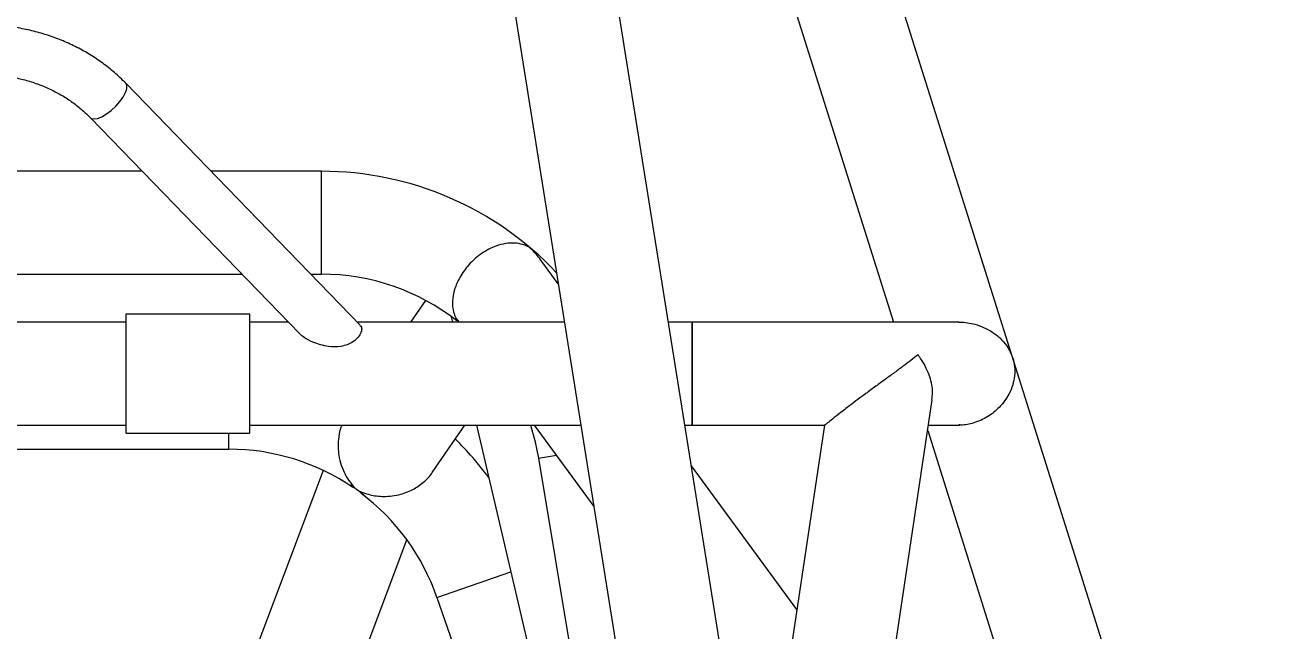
# Model space of a CAD drawing. Header units: millimetres. Extents: x -1160 to 841, y -1082 to 594.
# Drawn here: x 749.7 to 810.1, y 432.9 to 462.3 of the extents above; entities that cross this region are included whole.
import ezdxf

# ---------------------------------------------------------------- set-up
doc = ezdxf.new("R2010")
doc.units = ezdxf.units.MM

msp = doc.modelspace()

# ---------------------------------------------------------------- linework, layer by layer
at = {"color": 7, "linetype": 'Continuous', "lineweight": 25}
for p, q in [((787.452613, 407.337209), (765.23936, 546.293669)), ((810.117906, 406.765005), (766.214859, 546.00768)), ((769.720482, 518.261716), (791.908843, 447.889225)), ((764.757111, 517.63546), (782.010001, 409.708869)), ((765.979469, 447.735431), (754.587913, 459.492529)), ((752.864273, 457.822479), (763.04494, 447.315126)), ((755.386619, 455.219194), (705.808856, 455.219194)), ((764.097737, 455.219194), (758.728385, 455.219194)), ((764.097737, 450.219194), (764.097737, 455.219194)), ((775.608039, 449.756765), (774.812713, 450.842758)), ((700.964312, 450.219194), (760.231163, 450.219194)), ((763.572929, 450.219194), (764.097737, 450.219194)), ((769.157826, 448.947105), (768.43116, 447.889225)), ((754.597737, 447.889225), (706.597737, 447.889225)), ((754.597737, 448.289225), (760.597737, 448.289225)), ((754.597737, 442.489225), (754.597737, 448.289225)), ((760.597737, 448.289225), (760.597737, 442.489225)), ((762.48869, 447.889225), (760.597737, 447.889225)), ((775.90658, 447.889225), (765.830456, 447.889225)), ((770.403309, 448.141375), (770.462333, 447.889225)), ((770.759129, 447.931444), (770.60268, 448.029519)), ((770.712767, 447.978682), (770.77828, 447.889225)), ((782.118413, 447.889225), (780.970063, 447.889225)), ((795.089544, 447.889225), (782.118413, 447.889225)), ((782.118413, 447.889225), (782.118413, 442.889225)), ((782.118413, 445.389225), (782.118413, 447.889225)), ((782.118413, 442.889225), (782.118413, 445.389225)), ((788.256155, 407.195523), (793.788944, 444.113444)), ((706.597737, 442.889225), (754.597737, 442.889225)), ((754.597737, 442.489225), (760.597737, 442.489225)), ((759.597737, 441.716226), (759.597737, 442.489225)), ((760.597737, 442.889225), (776.705868, 442.889225)), ((769.482431, 440.588826), (771.062595, 442.889225)), ((771.63276, 442.889225), (778.783593, 412.341234)), ((774.440027, 442.889225), (777.338562, 438.931368)), ((781.769351, 442.889225), (782.118413, 442.889225)), ((782.118413, 442.889225), (788.567464, 442.889225)), ((788.549635, 442.889225), (785.268844, 420.997917)), ((793.566768, 442.630959), (805.349321, 405.261476)), ((793.605474, 442.889225), (795.116886, 442.889225)), ((701.597737, 441.716226), (759.597737, 441.716226)), ((774.652873, 441.273936), (775.517692, 441.417708)), ((774.652873, 441.273936), (779.569381, 411.700125)), ((764.179854, 440.685466), (760.678228, 431.385952)), ((787.205551, 433.920728), (782.085406, 440.912125)), ((765.766915, 439.79245), (765.49539, 439.961272)), ((766.150877, 439.479952), (765.882021, 439.711043)), ((765.26734, 429.384572), (768.251365, 437.309455)), ((769.711591, 434.50907), (773.304012, 435.749721)), ((769.711591, 434.50907), (776.811692, 413.95007))]:
    msp.add_line(p, q, dxfattribs=at)
at = {"color": 8, "linetype": 'Continuous', "lineweight": 25, "flags": 128}
msp.add_lwpolyline([(752.864861, 457.821875), (752.911154, 457.787691), (753.042531, 457.759601), (753.216859, 457.787929), (753.423184, 457.870896), (753.648541, 458.003288), (753.878772, 458.176787), (754.099409, 458.380491), (754.296589, 458.601601), (754.457923, 458.826223), (754.573273, 459.040244), (754.635392, 459.230217), (754.640376, 459.384203), (754.587913, 459.492529)], dxfattribs=at)
at = {"color": 7, "linetype": 'Continuous', "lineweight": 25, "flags": 128}
msp.add_lwpolyline([(774.253174, 442.889225), (774.471822, 442.13995), (774.652873, 441.273936)], dxfattribs=at)
at = {"color": 7, "linetype": 'Continuous', "lineweight": 25}
for centre, radius, start, end in [((764.097737, 439.519194), 15.7, 43.3026876, 90), ((764.097737, 439.519194), 10.7, 52.02584374, 90), ((759.597737, 431.016226), 15.7, 36.43073441, 45.50934347), ((759.597737, 431.016226), 10.7, 55.74254148, 90), ((759.597737, 431.016226), 10.7, 19.05247819, 53.20531833)]:
    msp.add_arc(centre, radius, start, end, dxfattribs=at)
for centre, major_axis, ratio, start_param, end_param in [((772.63195, 449.589308), (0.623053, 3.311571), 0.680242512, 2.137728265, 2.146679943), ((767.258094, 441.76606), (2.216682, -1.156854), 0.988990721, 4.548136983, 4.604540361)]:
    msp.add_ellipse(centre, major_axis=major_axis, ratio=ratio, start_param=start_param, end_param=end_param, dxfattribs=at)
for points, knots in [([(754.587913, 459.492529), (754.493175, 459.587564), (754.22988, 459.851688), (753.76103, 460.254035), (753.17234, 460.685058), (752.544334, 461.070919), (751.882066, 461.409648), (751.189889, 461.698701), (750.472666, 461.936001), (749.735346, 462.120197), (748.983047, 462.248759), (748.268395, 462.320613), (747.80542, 462.328711), (747.597737, 462.332344)], [0, 0, 0, 0, 0.053893609, 0.149781619, 0.245788049, 0.341964564, 0.43828634, 0.534729029, 0.63127027, 0.727890623, 0.824573885, 0.921306917, 1, 1, 1, 1]), ([(747.597737, 459.932344), (747.706132, 459.931016), (748.031263, 459.927034), (748.571491, 459.881493), (749.210436, 459.777366), (749.834228, 459.621591), (750.437051, 459.416686), (751.013354, 459.164463), (751.558243, 458.867685), (752.065846, 458.52858), (752.503258, 458.178804), (752.753461, 457.931852), (752.864273, 457.822479)], [0, 0, 0, 0, 0.0537452073, 0.161210368, 0.2686822029, 0.3761431812, 0.4836120229, 0.5911146245, 0.6986867666, 0.8063765458, 0.914246135, 1, 1, 1, 1]), ([(774.242045, 451.489172), (774.241202, 451.489731), (774.135444, 451.559787), (773.896449, 451.672928), (773.490295, 451.744674), (773.04477, 451.72007), (772.626159, 451.611762), (772.236627, 451.441489), (771.89539, 451.23825), (771.561597, 450.979806), (771.26801, 450.689434), (771.017976, 450.378233), (770.763017, 449.980368), (770.542525, 449.469793), (770.436127, 448.879863), (770.490463, 448.429228), (770.602362, 448.134558), (770.688696, 448.023454), (770.719207, 447.98419)], [0, 0, 0, 0, 0.000634153, 0.079501935, 0.161015754, 0.234196782, 0.310019494, 0.363437347, 0.418297291, 0.471779685, 0.527312667, 0.573723813, 0.621729581, 0.708279926, 0.798783876, 0.903009064, 0.965723357, 1, 1, 1, 1]), ([(774.804866, 450.837946), (774.75416, 450.910718), (774.589557, 451.146954), (774.387209, 451.352036), (774.24309, 451.488185), (774.242045, 451.489172)], [0, 0, 0, 0, 0.306500402, 0.994973494, 1, 1, 1, 1]), ([(795.062522, 447.882935), (795.084125, 447.885206), (795.23389, 447.900944), (795.505444, 447.861774), (795.900477, 447.786129), (796.30029, 447.640744), (796.718644, 447.417067), (797.104413, 447.115065), (797.468853, 446.690165), (797.63716, 446.348498), (797.702375, 446.142035), (797.702705, 446.140989)], [0, 0, 0, 0, 0.0154311678, 0.1069758995, 0.2011595796, 0.323589176, 0.4494930487, 0.6092934032, 0.7736845479, 0.9988534741, 1, 1, 1, 1]), ([(765.968759, 447.725274), (765.994373, 447.701286), (766.064472, 447.63564), (766.05302, 447.457739), (765.942067, 447.218943), (765.713661, 446.978237), (765.393423, 446.791975), (764.957772, 446.677399), (764.495778, 446.686664), (764.047803, 446.781217), (763.6416, 446.9243), (763.282337, 447.106473), (763.110538, 447.257471), (763.04494, 447.315126)], [0, 0, 0, 0, 0.051086264, 0.139806908, 0.229327912, 0.318152234, 0.405094221, 0.493262512, 0.624577729, 0.714340101, 0.806683061, 0.926185482, 1, 1, 1, 1]), ([(793.098205, 446.301082), (793.097301, 446.300362), (792.879338, 446.126763), (792.513463, 445.848017), (791.962106, 445.441713), (791.516634, 445.117152), (791.046894, 444.775598), (790.597913, 444.447124), (790.171354, 444.131078), (789.742183, 443.80813), (789.313004, 443.477509), (788.933387, 443.177008), (788.689023, 442.981485), (788.576239, 442.895776), (788.560485, 442.892494), (788.554134, 442.891171)], [0, 0, 0, 0, 0.000721819, 0.173947506, 0.263008024, 0.352926631, 0.439175766, 0.526804171, 0.593302883, 0.661278768, 0.748482409, 0.819441118, 0.890707125, 0.955947728, 1, 1, 1, 1]), ([(793.762568, 444.1266), (793.784638, 444.237111), (793.82953, 444.461893), (793.775985, 444.840086), (793.676823, 445.236588), (793.507212, 445.650095), (793.305755, 446.007777), (793.157558, 446.221438), (793.099234, 446.299702), (793.098205, 446.301082)], [0, 0, 0, 0, 0.163206372, 0.331967705, 0.504698579, 0.692554274, 0.885032382, 0.99797206, 1, 1, 1, 1]), ([(797.702705, 446.140989), (797.703035, 446.139943), (797.745817, 446.004011), (797.804082, 445.722007), (797.804339, 445.287305), (797.71484, 444.840731), (797.547348, 444.43211), (797.31771, 444.062653), (796.998656, 443.681728), (796.602959, 443.357177), (796.165491, 443.118481), (795.731497, 442.95809), (795.347804, 442.871102), (795.121399, 442.896545), (795.085853, 442.900539)], [0, 0, 0, 0, 0.000852148, 0.110712046, 0.222774792, 0.329923505, 0.439857895, 0.521314861, 0.604802412, 0.735109455, 0.799733524, 0.866908658, 0.979104138, 1, 1, 1, 1]), ([(765.098636, 442.889225), (765.078168, 442.847369), (764.968897, 442.623914), (764.916042, 442.237187), (764.896924, 441.788619), (764.940981, 441.362834), (765.051748, 440.921561), (765.242989, 440.477502), (765.496629, 440.079377), (765.704044, 439.849702), (765.816632, 439.744967), (765.81737, 439.744281)], [0, 0, 0, 0, 0.033445524, 0.178554609, 0.279127004, 0.382575968, 0.527464691, 0.676350291, 0.836268976, 0.998927328, 1, 1, 1, 1]), ([(765.81737, 439.744281), (765.818258, 439.743809), (765.992116, 439.651407), (766.371941, 439.500906), (766.924403, 439.412758), (767.428311, 439.424662), (767.817015, 439.486619), (768.188827, 439.597648), (768.604272, 439.777771), (769.060347, 440.095051), (769.388729, 440.408611), (769.482373, 440.588773), (769.482406, 440.588836)], [0, 0, 0, 0, 0.000923328, 0.18080717, 0.36611354, 0.468064124, 0.57203999, 0.652466229, 0.734916147, 0.867235999, 0.999953357, 1, 1, 1, 1])]:
    msp.add_open_spline(points, degree=3, knots=knots, dxfattribs=at)

doc.saveas('drawing.dxf')
